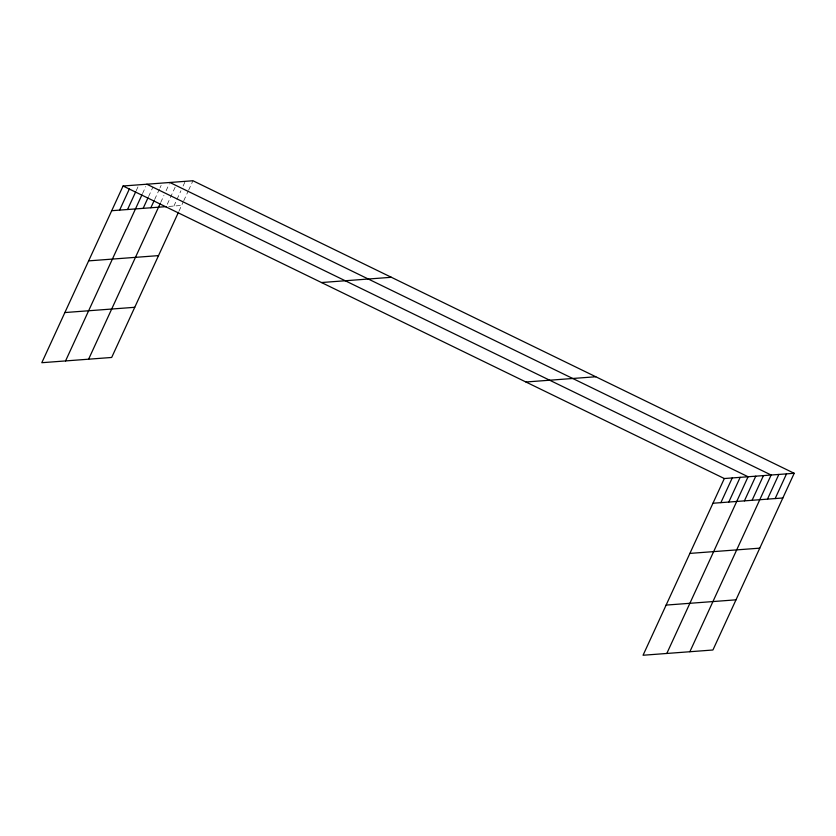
<?xml version="1.0" encoding="UTF-8"?>
<svg xmlns="http://www.w3.org/2000/svg" width="836" height="836" viewBox="0 0 836 836"><rect width="100%" height="100%" fill="white"/><g stroke="black" fill="none" stroke-linecap="round" stroke-linejoin="round"><path stroke-width="0.63" stroke-dasharray="4.18 3.13" d="M136.216 190.692L138.379 185.989M142.507 193.628L145.757 186.574M148.568 196.585L152.894 187.17M154.629 199.532L159.498 188.946M160.042 187.766L161.129 185.414M160.7 202.49L163.94 195.425M166.103 190.723L169.353 183.659M167.304 204.256L175.414 186.616M173.909 206.032L180.942 190.744M183.105 186.041L185.268 181.328M178.967 211.163L183.209 201.925M183.753 200.755L188.079 191.339M188.622 190.169L192.949 180.754M168.778 206.419L181.59 205.457"/><path stroke-width="1.25" d="M794.2 473.291L724.321 478.537L643.051 655.246L712.92 650L794.2 473.291L192.949 180.754L123.08 186L41.8 362.709L111.679 357.463L178.444 212.302M119.632 210.108L129.371 188.936M127.553 209.512L135.672 191.872M65.553 360.933L141.963 194.809M143.155 208.342L148.024 197.756M150.846 207.767L154.096 200.713M88.616 359.198L160.157 203.66M720.883 502.645L732.242 477.941M728.804 502.049L740.163 477.346M666.804 653.459L748.084 476.75L146.833 184.223M744.406 500.879L755.765 476.175M752.097 500.294L763.456 475.59M689.867 651.725L771.137 475.015L169.896 182.488M767.469 499.144L778.828 474.44M775.15 498.57L786.509 473.866M111.71 210.703L166.218 206.617M88.647 260.874L158.516 255.617M321.494 282.537L391.363 277.291M64.874 312.549L134.742 307.303M525.917 382L595.786 376.754M712.962 503.241L782.841 497.984M689.888 553.401L759.767 548.155M666.114 605.086L735.993 599.83M123.08 186L724.321 478.537"/></g></svg>
